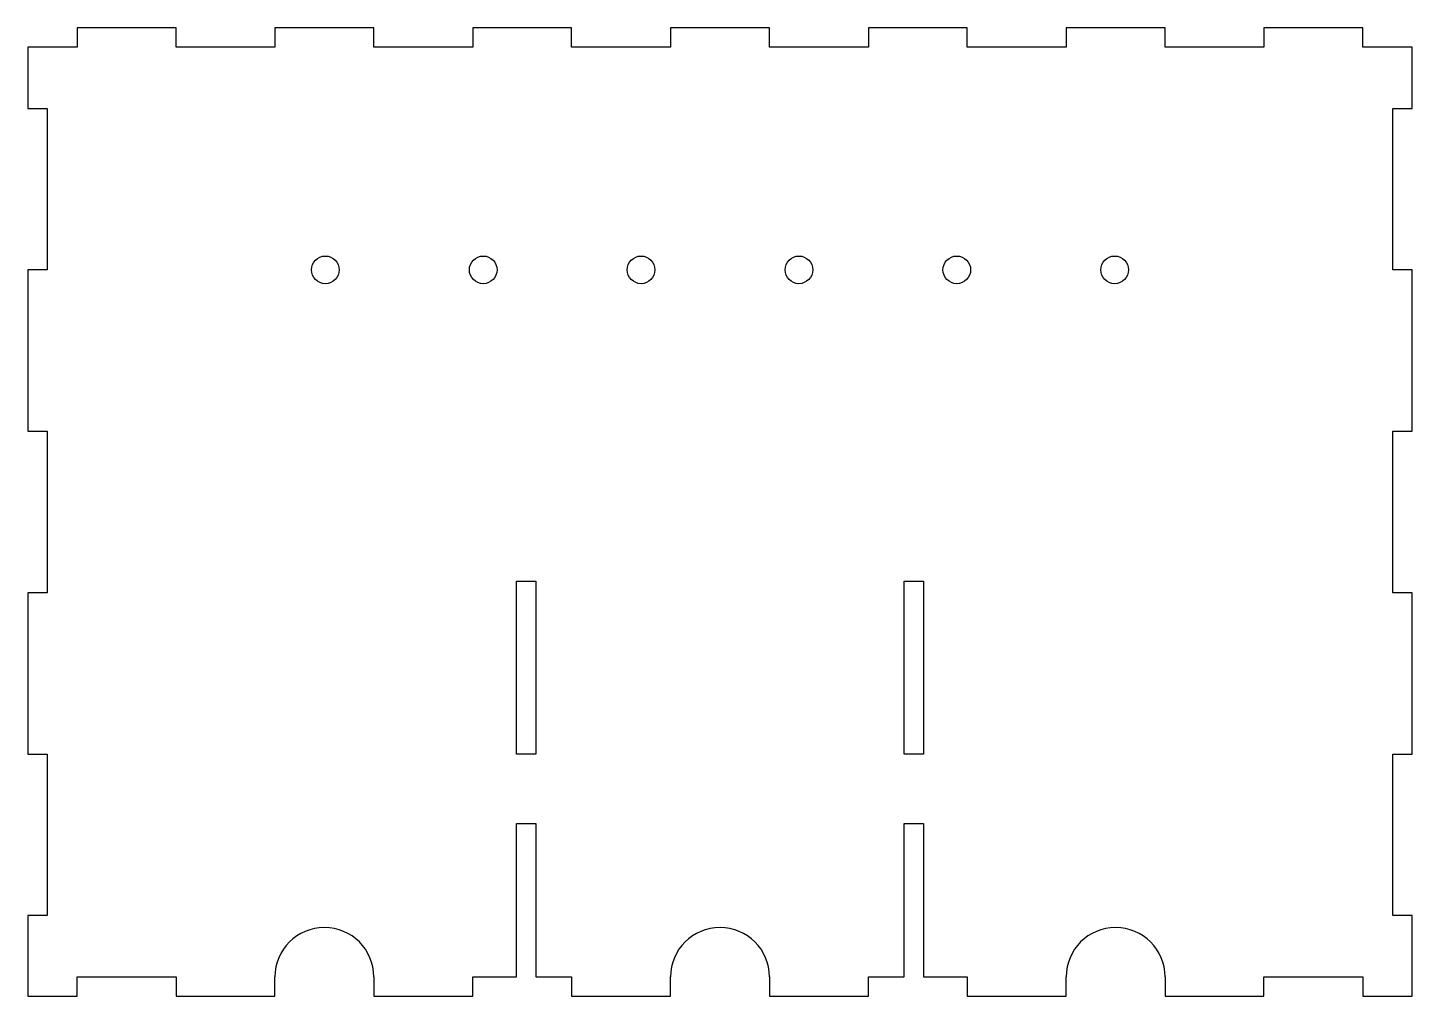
# Model space of a CAD drawing. Header units: millimetres. Extents: x -125 to 125, y 0 to 175.
import ezdxf

# ---------------------------------------------------------------- set-up
doc = ezdxf.new("R2010")
doc.units = ezdxf.units.MM
doc.layers.get('0').update_dxf_attribs({"linetype": 'CONTINUOUS'})

msp = doc.modelspace()

# ---------------------------------------------------------------- linework, layer by layer
for p, q in [((-98.21, 175), (-116.07, 175)), ((-116.07, 175), (-116.07, 171.5)), ((-98.21, 171.5), (-98.21, 175)), ((-62.5, 175), (-80.36, 175)), ((-80.36, 175), (-80.36, 171.5)), ((-62.5, 171.5), (-62.5, 175)), ((-26.79, 175), (-44.64, 175)), ((-44.64, 175), (-44.64, 171.5)), ((-26.79, 171.5), (-26.79, 175)), ((8.93, 175), (-8.93, 175)), ((-8.93, 175), (-8.93, 171.5)), ((8.93, 171.5), (8.93, 175)), ((44.64, 175), (26.79, 175)), ((26.79, 175), (26.79, 171.5)), ((44.64, 171.5), (44.64, 175)), ((80.36, 175), (62.5, 175)), ((62.5, 175), (62.5, 171.5)), ((80.36, 171.5), (80.36, 175)), ((116.07, 175), (98.21, 175)), ((98.21, 175), (98.21, 171.5)), ((116.07, 171.5), (116.07, 175)), ((-125, 171.5), (-125, 160.42)), ((-116.07, 171.5), (-125, 171.5)), ((-80.36, 171.5), (-98.21, 171.5)), ((-44.64, 171.5), (-62.5, 171.5)), ((-8.93, 171.5), (-26.79, 171.5)), ((26.79, 171.5), (8.93, 171.5)), ((62.5, 171.5), (44.64, 171.5)), ((98.21, 171.5), (80.36, 171.5)), ((125, 171.5), (116.07, 171.5)), ((125, 160.42), (125, 171.5)), ((-125, 160.42), (-121.5, 160.42)), ((-121.5, 160.42), (-121.5, 131.25)), ((121.5, 131.25), (121.5, 160.42)), ((121.5, 160.42), (125, 160.42)), ((-121.5, 131.25), (-125, 131.25)), ((-125, 131.25), (-125, 102.08)), ((125, 131.25), (121.5, 131.25)), ((125, 102.08), (125, 131.25)), ((-125, 102.08), (-121.5, 102.08)), ((-121.5, 102.08), (-121.5, 72.92)), ((121.5, 72.92), (121.5, 102.08)), ((121.5, 102.08), (125, 102.08)), ((-36.75, 43.75), (-36.75, 75)), ((-36.75, 75), (-33.25, 75)), ((-33.25, 75), (-33.25, 43.75)), ((33.25, 75), (36.75, 75)), ((33.25, 43.75), (33.25, 75)), ((36.75, 75), (36.75, 43.75)), ((-121.5, 72.92), (-125, 72.92)), ((-125, 72.92), (-125, 43.75)), ((125, 72.92), (121.5, 72.92)), ((125, 43.75), (125, 72.92)), ((-125, 43.75), (-121.5, 43.75)), ((-121.5, 43.75), (-121.5, 14.58)), ((-33.25, 43.75), (-36.75, 43.75)), ((36.75, 43.75), (33.25, 43.75)), ((121.5, 14.58), (121.5, 43.75)), ((121.5, 43.75), (125, 43.75)), ((-36.75, 31.25), (-33.25, 31.25)), ((-36.75, 3.5), (-36.75, 31.25)), ((-33.25, 31.25), (-33.25, 3.5)), ((33.25, 3.5), (33.25, 31.25)), ((33.25, 31.25), (36.75, 31.25)), ((36.75, 31.25), (36.75, 3.5)), ((-121.5, 14.58), (-125, 14.58)), ((-125, 14.58), (-125, 0)), ((125, 14.58), (121.5, 14.58)), ((125, 0), (125, 14.58)), ((-116.07, 0), (-116.07, 3.5)), ((-116.07, 3.5), (-98.21, 3.5)), ((-98.21, 3.5), (-98.21, 0)), ((-80.36, 0), (-80.36, 3.5)), ((-62.5, 3.5), (-62.5, 0)), ((-44.64, 0), (-44.64, 3.5)), ((-44.64, 3.5), (-36.75, 3.5)), ((-33.25, 3.5), (-26.79, 3.5)), ((-26.79, 3.5), (-26.79, 0)), ((-8.93, 0), (-8.93, 3.5)), ((8.93, 3.5), (8.93, 0)), ((26.79, 3.5), (33.25, 3.5)), ((26.79, 0), (26.79, 3.5)), ((36.75, 3.5), (44.64, 3.5)), ((44.64, 3.5), (44.64, 0)), ((62.5, 0), (62.5, 3.5)), ((80.36, 3.5), (80.36, 0)), ((98.21, 0), (98.21, 3.5)), ((98.21, 3.5), (116.07, 3.5)), ((116.07, 3.5), (116.07, 0)), ((-125, 0), (-116.07, 0)), ((-98.21, 0), (-80.36, 0)), ((-62.5, 0), (-44.64, 0)), ((-26.79, 0), (-8.93, 0)), ((8.93, 0), (26.79, 0)), ((44.64, 0), (62.5, 0)), ((80.36, 0), (98.21, 0)), ((116.07, 0), (125, 0))]:
    msp.add_line(p, q)
for centre in [(-71.25, 131.25), (-42.75, 131.25), (-14.25, 131.25), (14.25, 131.25), (42.75, 131.25), (71.25, 131.25)]:
    msp.add_circle(centre, 2.5)
for centre in [(-71.43, 3.5), (0, 3.5), (71.43, 3.5)]:
    msp.add_arc(centre, 8.93, 0, 180)

doc.saveas('drawing.dxf')
